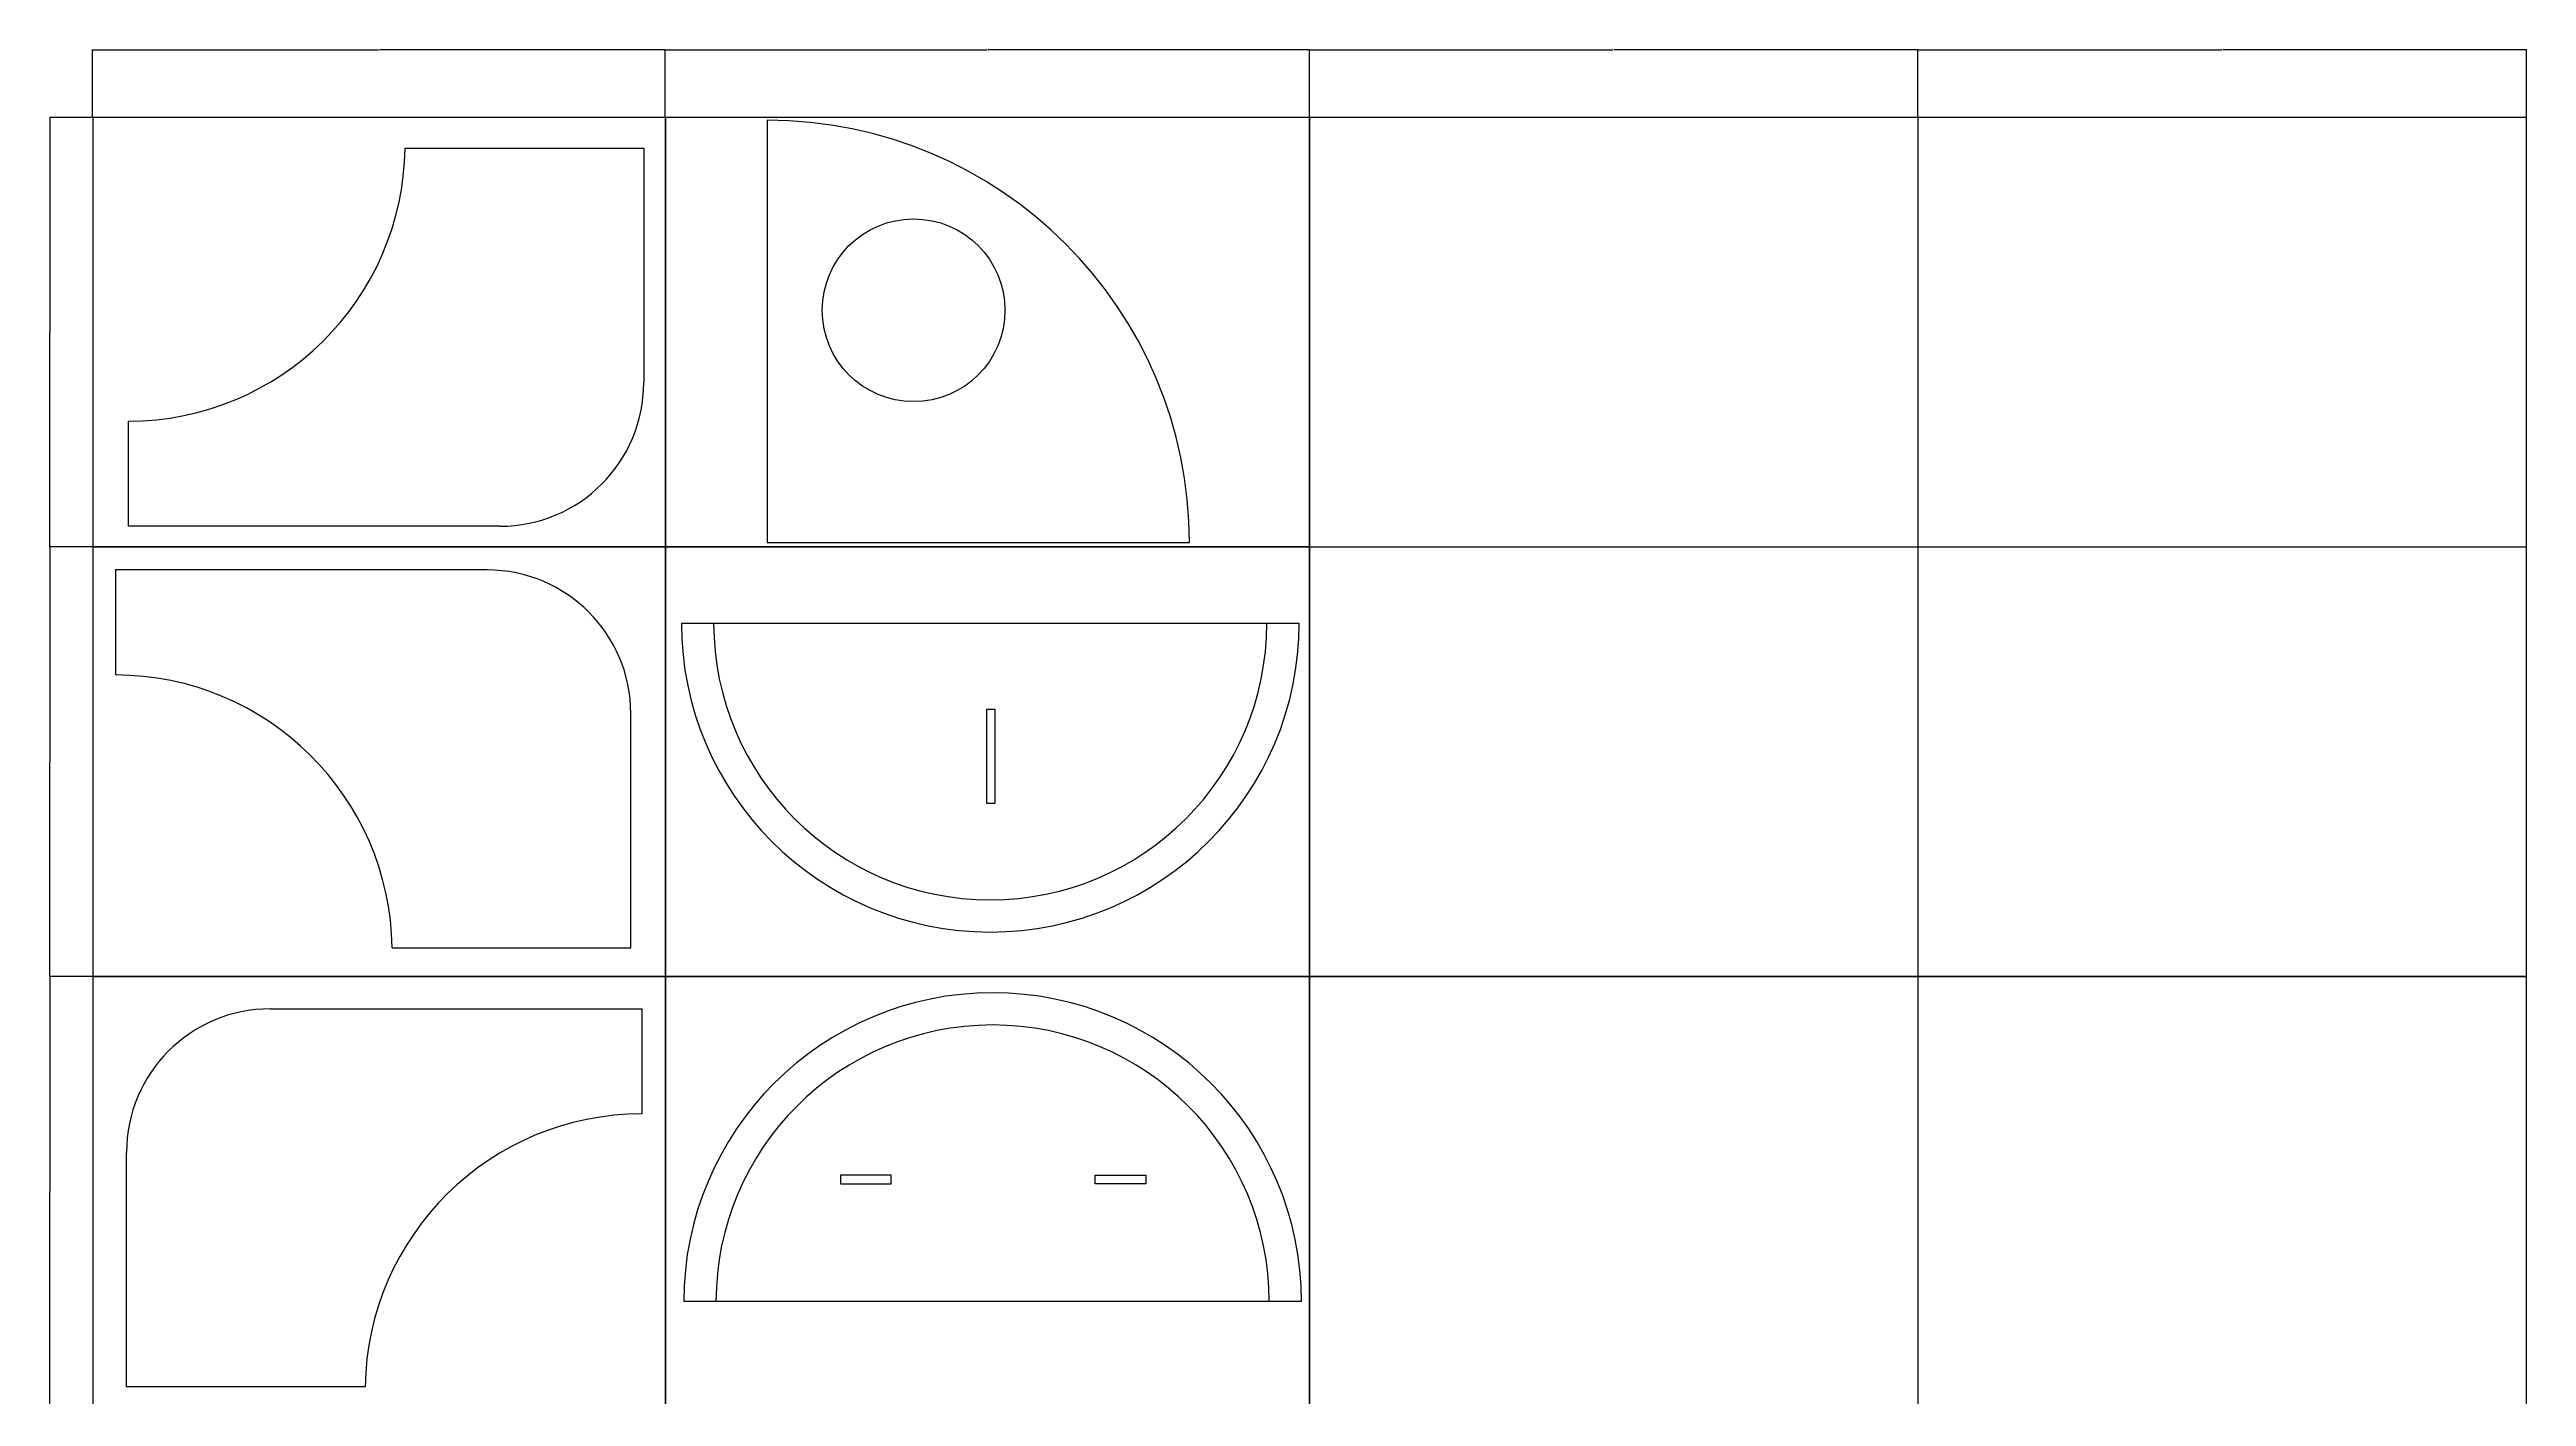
# Model space of a CAD drawing. Header units: millimetres. Extents: x -1533 to 16534, y -9814 to -2517.
# Drawn here: x 13074 to 16534, y -4813 to -2932 of the extents above; entities that cross this region are included whole.
import ezdxf

# ---------------------------------------------------------------- set-up
doc = ezdxf.new("R2010")
doc.units = ezdxf.units.MM
doc.header["$MEASUREMENT"] = 0
for name, color, linetype, true_color in [('90X60', 6, 'Continuous', 0xff00ff), ('CORTE', 7, 'Continuous', 0x0000bf), ('cotas', 7, 'Continuous', 0x000000), ('GRABADO', 1, 'Continuous', 0xff0000)]:
    doc.layers.add(name, color=color, linetype=linetype, true_color=true_color)
doc.dimstyles.get("Standard").update_dxf_attribs({"dimtxt": 0.18, "dimasz": 0.18, "dimexe": 0.18, "dimexo": 0.0625, "dimgap": 0.09, "dimtad": 0, "dimtih": 1, "dimtoh": 1, "dimdec": 4, "dimzin": 0, "dimdsep": 46, "dimtxsty": 'Standard', "dimcen": 0.09, "dimadec": 0, "dimazin": 0, "dimtfac": 1, "dimtdec": 4, "dimtofl": 0, "dimtmove": 0, "dimatfit": 3, "dimfxl": 0, "dimtolj": 1, "dimtzin": 0, "dimarcsym": 0})

# ---------------------------------------------------------------- blocks, each defined once
blk = doc.blocks.new('*D12')
at = {"layer": 'cotas', "color": 0, "lineweight": -2}
for p, q in [((15684, -3026.6), (15684, -2931.9)), ((15684.2, -2932.1), (16108.3, -2932.1)), ((16533.9, -2932.1), (16109.7, -2932.1)), ((16534, -3026.6), (16534, -2931.9))]:
    blk.add_line(p, q, dxfattribs=at)
at = {"layer": 'cotas', "color": 0}
for points in [[(15684.2, -2932.1), (15684.2, -2932.1), (15684, -2932.1)], [(16533.9, -2932.1), (16533.9, -2932.1), (16534, -2932.1)]]:
    blk.add_solid(points, dxfattribs=at)
at = {"layer": 'Defpoints', "color": 0}
for p in [(16534, -2932.1), (15684, -3026.6), (16534, -3026.6)]:
    blk.add_point(p, dxfattribs=at)
at = {"layer": 'cotas', "color": 0, "insert": (16109, -2932.1), "char_height": 0.18, "attachment_point": 5}
blk.add_mtext('\\A1;850.0000', dxfattribs=at)
blk = doc.blocks.new('*D13')
at = {"layer": 'cotas', "color": 0, "lineweight": -2}
for p, q in [((14834, -3026.6), (14834, -2931.9)), ((14834.2, -2932.1), (15258.3, -2932.1)), ((15683.9, -2932.1), (15259.7, -2932.1)), ((15684, -3026.6), (15684, -2931.9))]:
    blk.add_line(p, q, dxfattribs=at)
at = {"layer": 'cotas', "color": 0}
for points in [[(14834.2, -2932.1), (14834.2, -2932.1), (14834, -2932.1)], [(15683.9, -2932.1), (15683.9, -2932.1), (15684, -2932.1)]]:
    blk.add_solid(points, dxfattribs=at)
at = {"layer": 'Defpoints', "color": 0}
for p in [(15684, -2932.1), (14834, -3026.6), (15684, -3026.6)]:
    blk.add_point(p, dxfattribs=at)
at = {"layer": 'cotas', "color": 0, "insert": (15259, -2932.1), "char_height": 0.18, "attachment_point": 5}
blk.add_mtext('\\A1;850.0000', dxfattribs=at)
blk = doc.blocks.new('*D14')
at = {"layer": 'cotas', "color": 0, "lineweight": -2}
for p, q in [((13934, -3026.6), (13934, -2931.9)), ((13934.2, -2932.1), (14383.3, -2932.1)), ((14833.9, -2932.1), (14384.7, -2932.1)), ((14834, -3026.6), (14834, -2931.9))]:
    blk.add_line(p, q, dxfattribs=at)
at = {"layer": 'cotas', "color": 0}
for points in [[(13934.2, -2932.1), (13934.2, -2932.1), (13934, -2932.1)], [(14833.9, -2932.1), (14833.9, -2932.1), (14834, -2932.1)]]:
    blk.add_solid(points, dxfattribs=at)
at = {"layer": 'Defpoints', "color": 0}
for p in [(14834, -2932.1), (13934, -3026.6), (14834, -3026.6)]:
    blk.add_point(p, dxfattribs=at)
at = {"layer": 'cotas', "color": 0, "insert": (14384, -2932.1), "char_height": 0.18, "attachment_point": 5}
blk.add_mtext('\\A1;900.0000', dxfattribs=at)
blk = doc.blocks.new('*D15')
at = {"layer": 'cotas', "color": 0, "lineweight": -2}
for p, q in [((13134, -3026.6), (13134, -2931.9)), ((13134.2, -2932.1), (13533.3, -2932.1)), ((13933.9, -2932.1), (13534.7, -2932.1)), ((13934, -3026.6), (13934, -2931.9))]:
    blk.add_line(p, q, dxfattribs=at)
at = {"layer": 'cotas', "color": 0}
for points in [[(13134.2, -2932.1), (13134.2, -2932.1), (13134, -2932.1)], [(13933.9, -2932.1), (13933.9, -2932.1), (13934, -2932.1)]]:
    blk.add_solid(points, dxfattribs=at)
at = {"layer": 'Defpoints', "color": 0}
for p in [(13934, -2932.1), (13134, -3026.6), (13934, -3026.6)]:
    blk.add_point(p, dxfattribs=at)
at = {"layer": 'cotas', "color": 0, "insert": (13534, -2932.1), "char_height": 0.18, "attachment_point": 5}
blk.add_mtext('\\A1;800.0000', dxfattribs=at)
blk = doc.blocks.new('*D16')
at = {"layer": 'cotas', "color": 0, "lineweight": -2}
for p, q in [((13134, -3026.6), (13074.1, -3026.6)), ((13074.3, -3026.8), (13074.3, -3326.5)), ((13074.3, -3626.5), (13074.3, -3326.8)), ((13134, -3626.6), (13074.1, -3626.6))]:
    blk.add_line(p, q, dxfattribs=at)
at = {"layer": 'cotas', "color": 0}
for points in [[(13074.3, -3026.8), (13074.3, -3026.8), (13074.3, -3026.6)], [(13074.3, -3626.5), (13074.3, -3626.5), (13074.3, -3626.6)]]:
    blk.add_solid(points, dxfattribs=at)
at = {"layer": 'Defpoints', "color": 0}
for p in [(13134, -3026.6), (13074.3, -3626.6), (13134, -3626.6)]:
    blk.add_point(p, dxfattribs=at)
at = {"layer": 'cotas', "color": 0, "insert": (13074.3, -3326.6), "char_height": 0.18, "attachment_point": 5}
blk.add_mtext('\\A1;600.0000', dxfattribs=at)
blk = doc.blocks.new('*D17')
at = {"layer": 'cotas', "color": 0, "lineweight": -2}
for p, q in [((13134, -3626.6), (13074.1, -3626.6)), ((13074.3, -3626.8), (13074.3, -3926.5)), ((13074.3, -4226.5), (13074.3, -3926.8)), ((13134, -4226.6), (13074.1, -4226.6))]:
    blk.add_line(p, q, dxfattribs=at)
at = {"layer": 'cotas', "color": 0}
for points in [[(13074.3, -3626.8), (13074.3, -3626.8), (13074.3, -3626.6)], [(13074.3, -4226.5), (13074.3, -4226.5), (13074.3, -4226.6)]]:
    blk.add_solid(points, dxfattribs=at)
at = {"layer": 'Defpoints', "color": 0}
for p in [(13134, -3626.6), (13074.3, -4226.6), (13134, -4226.6)]:
    blk.add_point(p, dxfattribs=at)
at = {"layer": 'cotas', "color": 0, "insert": (13074.3, -3926.6), "char_height": 0.18, "attachment_point": 5}
blk.add_mtext('\\A1;600.0000', dxfattribs=at)
blk = doc.blocks.new('*D18')
at = {"layer": 'cotas', "color": 0, "lineweight": -2}
for p, q in [((13134, -4226.6), (13074.1, -4226.6)), ((13074.3, -4226.8), (13074.3, -4526.5)), ((13074.3, -4826.5), (13074.3, -4526.8)), ((13134, -4826.6), (13074.1, -4826.6))]:
    blk.add_line(p, q, dxfattribs=at)
at = {"layer": 'cotas', "color": 0}
for points in [[(13074.3, -4226.8), (13074.3, -4226.8), (13074.3, -4226.6)], [(13074.3, -4826.5), (13074.3, -4826.5), (13074.3, -4826.6)]]:
    blk.add_solid(points, dxfattribs=at)
at = {"layer": 'Defpoints', "color": 0}
for p in [(13134, -4226.6), (13074.3, -4826.6), (13134, -4826.6)]:
    blk.add_point(p, dxfattribs=at)
at = {"layer": 'cotas', "color": 0, "insert": (13074.3, -4526.6), "char_height": 0.18, "attachment_point": 5}
blk.add_mtext('\\A1;600.0000', dxfattribs=at)

msp = doc.modelspace()

# ---------------------------------------------------------------- linework, layer by layer
at = {"layer": '90X60'}
for p, q in [((14834.04089, -3026.63112), (13134.04089, -3026.63112)), ((13134.04089, -3026.63112), (13134.04089, -4226.63112)), ((13934.04089, -3026.63112), (13134.04089, -3026.63112)), ((13134.04089, -3026.63112), (13134.04089, -3626.63112)), ((13934.04089, -7826.63112), (13934.04089, -3026.63112)), ((13934.04089, -3626.63112), (13934.04089, -3026.63112)), ((14834.04089, -3026.63112), (13934.04089, -3026.63112)), ((13934.04089, -3026.63112), (13934.04089, -3626.63112)), ((16534.04089, -3026.63112), (14834.04089, -3026.63112)), ((14834.04089, -3026.63112), (14834.04089, -4226.63112)), ((14834.04089, -4226.63112), (14834.04089, -3026.63112)), ((14834.04089, -3626.63112), (14834.04089, -3026.63112)), ((15684.04089, -7826.63112), (15684.04089, -3026.63112)), ((16534.04089, -4226.63112), (16534.04089, -3026.63112)), ((13134.04089, -3626.63112), (16534.04089, -3626.63112)), ((13134.04089, -3626.63112), (13934.04089, -3626.63112)), ((13934.04089, -3626.63112), (13134.04089, -3626.63112)), ((13134.04089, -3626.63112), (13134.04089, -4226.63112)), ((14834.04089, -3626.63112), (13934.04089, -3626.63112)), ((13934.04089, -3626.63112), (13934.04089, -4226.63112)), ((13934.04089, -4226.63112), (13934.04089, -3626.63112)), ((13934.04089, -3626.63112), (14834.04089, -3626.63112)), ((14834.04089, -3626.63112), (13934.04089, -3626.63112)), ((13934.04089, -3626.63112), (13934.04089, -4226.63112)), ((14834.04089, -4226.63112), (14834.04089, -3626.63112)), ((14834.04089, -4226.63112), (14834.04089, -3626.63112)), ((13134.04089, -4226.63112), (14834.04089, -4226.63112)), ((14834.04089, -4226.63112), (13134.04089, -4226.63112)), ((13134.04089, -4226.63112), (13134.04089, -5426.63112)), ((13134.04089, -4226.63112), (13934.04089, -4226.63112)), ((13934.04089, -4226.63112), (13134.04089, -4226.63112)), ((13134.04089, -4226.63112), (13134.04089, -4826.63112)), ((13934.04089, -4226.63112), (14834.04089, -4226.63112)), ((13934.04089, -4826.63112), (13934.04089, -4226.63112)), ((13934.04089, -4226.63112), (14834.04089, -4226.63112)), ((13934.04089, -4826.63112), (13934.04089, -4226.63112)), ((13934.04089, -4226.63112), (14834.04089, -4226.63112)), ((14834.04089, -4226.63112), (13934.04089, -4226.63112)), ((13934.04089, -4226.63112), (13934.04089, -4826.63112)), ((14834.04089, -4226.63112), (14834.04089, -4826.63112)), ((16534.04089, -4226.63112), (14834.04089, -4226.63112)), ((14834.04089, -4226.63112), (14834.04089, -5426.63112)), ((14834.04089, -4226.63112), (16534.04089, -4226.63112)), ((14834.04089, -5426.63112), (14834.04089, -4226.63112)), ((14834.04089, -4826.63112), (14834.04089, -4226.63112)), ((16534.04089, -5426.63112), (16534.04089, -4226.63112))]:
    msp.add_line(p, q, dxfattribs=at)
at = {"layer": 'CORTE'}
for p, q in [((14076.07846, -3030.59507), (14076.07846, -3620.59507)), ((13570.43892, -3069.70134), (13903.85651, -3069.70134)), ((13903.85651, -3069.70134), (13903.85651, -3397.04385)), ((13184.05784, -3597.72495), (13184.05784, -3450.97317)), ((13703.17541, -3597.72495), (13184.05784, -3597.72495)), ((14076.07846, -3620.59507), (14666.07846, -3620.59507)), ((13685.10699, -3658.78823), (13165.98942, -3658.78823)), ((13165.98942, -3658.78823), (13165.98942, -3805.54001)), ((13956.50642, -3733.10959), (14819.3804, -3733.10959)), ((13885.78809, -4186.81184), (13885.78809, -3859.46933)), ((14394.82583, -3853.56668), (14382.80326, -3853.56668)), ((14382.80326, -3853.56668), (14382.80326, -3984.42511)), ((14394.82583, -3984.42511), (14394.82583, -3853.56668)), ((14382.80326, -3984.42511), (14394.82583, -3984.42511)), ((13552.3705, -4186.81184), (13885.78809, -4186.81184)), ((13381.99431, -4271.88495), (13901.11188, -4271.88495)), ((13901.11188, -4271.88495), (13901.11188, -4418.63673)), ((13181.31321, -4799.90856), (13181.31321, -4472.56605)), ((14249.56617, -4504.0864), (14178.84969, -4504.0864)), ((14178.84969, -4504.0864), (14178.84969, -4516.10897)), ((14178.84969, -4516.10897), (14249.56617, -4516.10897)), ((14249.56617, -4516.10897), (14249.56617, -4504.0864)), ((14534.62528, -4504.0864), (14605.34175, -4504.0864)), ((14534.62528, -4516.10897), (14534.62528, -4504.0864)), ((14605.34175, -4516.10897), (14534.62528, -4516.10897)), ((14605.34175, -4504.0864), (14605.34175, -4516.10897)), ((14822.66158, -4680.82688), (13959.7876, -4680.82688)), ((13514.7308, -4799.90856), (13181.31321, -4799.90856))]:
    msp.add_line(p, q, dxfattribs=at)
msp.add_circle((14280.86234, -3296.08087), 127.63681, dxfattribs=at)
for centre, radius, start, end in [((14076.07846, -3620.59507), 590, 360, 90), ((13184.05777, -3064.55779), 386.41538, 270.00000959, 359.23731714), ((13703.17541, -3397.04385), 200.6811, 270, 0), ((13685.10699, -3859.46933), 200.6811, 360, 90), ((14387.94341, -3733.10959), 431.43699, 180, 0), ((13165.98935, -4191.95539), 386.41538, 0.76268286, 89.99999041), ((14391.22459, -4680.82688), 431.43699, 360, 180), ((13381.99431, -4472.56605), 200.6811, 90, 180), ((13901.11195, -4805.05211), 386.41538, 90.00000959, 179.23731714)]:
    msp.add_arc(centre, radius, start, end, dxfattribs=at)
at = {"layer": 'GRABADO'}
for centre, start, end in [((14387.94341, -3733.10959), 180, 360), ((14391.22459, -4680.82688), 0, 180)]:
    msp.add_arc(centre, 386.41531, start, end, dxfattribs=at)

# ---------------------------------------------------------------- dimensions: what is measured, and where the dimension line sits
at = {"layer": 'cotas'}
for p1, p2, picture, middle in [((13134.04089, -3026.63112), (13934.04089, -3026.63112), '*D15', (13534.04089, -2932.08705)), ((13934.04089, -3026.63112), (14834.04089, -3026.63112), '*D14', (14384.04089, -2932.08705)), ((14834.04089, -3026.63112), (15684.04089, -3026.63112), '*D13', (15259.04089, -2932.08705)), ((15684.04089, -3026.63112), (16534.04089, -3026.63112), '*D12', (16109.04089, -2932.08705))]:
    dim = msp.add_aligned_dim(p1=p1, p2=p2, distance=94.54407, dimstyle='Standard', dxfattribs=at)
    dim.commit()
    dim.dimension.update_dxf_attribs({"geometry": picture, "text_midpoint": middle})
for base, p1, p2, picture, middle in [((13074.28391, -3626.63112), (13134.04089, -3026.63112), (13134.04089, -3626.63112), '*D16', (13074.28391, -3326.63112)), ((13074.28391, -4226.63112), (13134.04089, -3626.63112), (13134.04089, -4226.63112), '*D17', (13074.28391, -3926.63112)), ((13074.28391, -4826.63112), (13134.04089, -4226.63112), (13134.04089, -4826.63112), '*D18', (13074.28391, -4526.63112))]:
    dim = msp.add_linear_dim(base=base, p1=p1, p2=p2, angle=90, dimstyle='Standard', dxfattribs=at)
    dim.commit()
    dim.dimension.update_dxf_attribs({"geometry": picture, "text_midpoint": middle})

doc.saveas('drawing.dxf')
